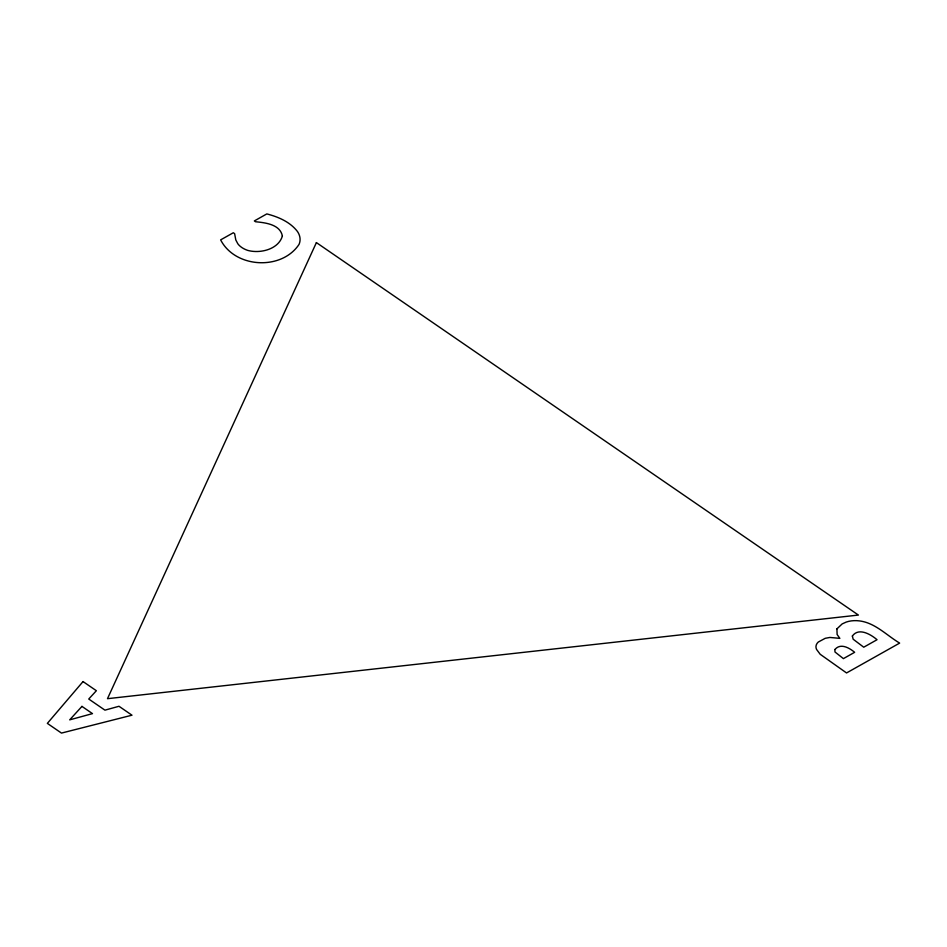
<?xml version="1.0" encoding="UTF-8"?>
<svg xmlns="http://www.w3.org/2000/svg" width="947" height="947" viewBox="0 0 947 947"><rect width="100%" height="100%" fill="white"/><g stroke="black" fill="none" stroke-linecap="round" stroke-linejoin="round"><path stroke-width="1.42" d="M852.359 636.041L853.164 639.213L863.735 647.203L877.04 639.722C870.873 634.431 858.704 627.151 852.359 636.041M282.372 236.052C278.406 249.511 259.94 253.867 247.581 250.351A20.775 12.927 4.1 0 1 237.827 243.781L235.803 239.958L234.619 233.66L233.305 232.761L220.639 239.875C235.14 268.202 281.579 270.783 299.063 244.362A31.5 19.603 4.1 0 0 297.465 231.518C290.054 221.858 278.311 216.887 266.817 213.915L254.341 220.935L255.512 221.74C265.267 222.723 280.146 224.309 282.372 236.052M836.911 628.891L837.124 634.514L839.847 638.361L829.903 637.449L825.239 638.302L818.279 642.042A14.252 8.866 4.1 0 0 816.574 649.453L820.197 654.282L846.547 672.95L899.65 643.096C886.629 635.366 875.194 622.842 859.438 620.901A19.792 12.323 4.1 0 0 846.251 622.061L842.167 623.907L836.911 628.891M834.923 649.5L834.958 651.962L843.41 658.627L854.644 652.305C849.412 647.926 840.534 642.753 834.923 649.5M316.393 242.598L107.484 698.685L858.408 615.065L316.393 242.598M83.04 681.568L47.35 723.378L61.472 733.085L131.976 715.198L119.002 706.273L104.939 710.155L88.746 699.028L96.369 690.718L83.04 681.568M81.951 706.391L69.699 719.85L92.475 713.624L81.951 706.391"/></g></svg>
